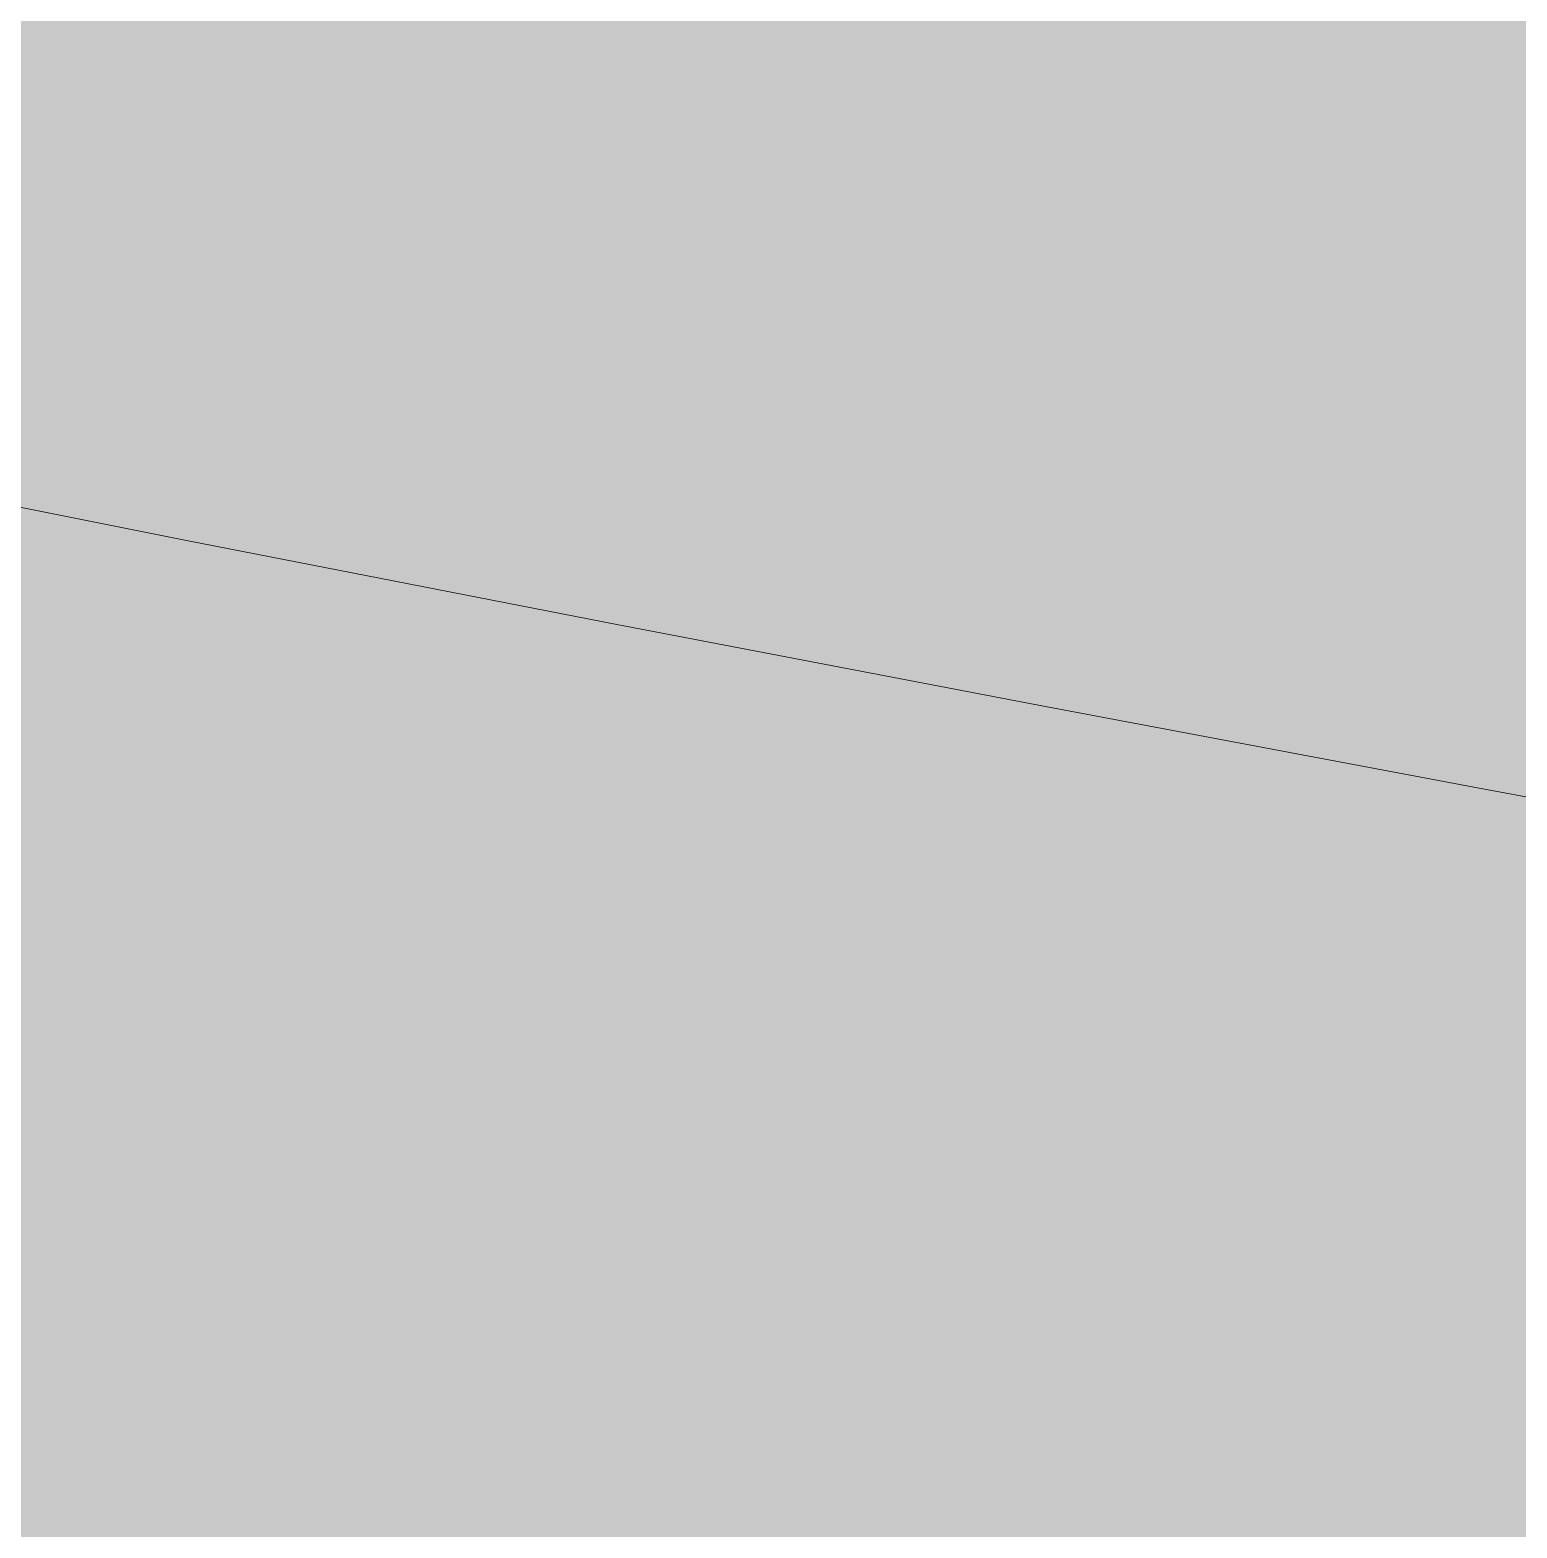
# Model space of a CAD drawing. Header units: millimetres. Extents: x 54605 to 109624, y -2609 to 12445.
# Drawn here: x 94215.784 to 94216.0212, y 8760.9029 to 8761.1419 of the extents above; entities that cross this region are included whole.
import ezdxf

# ---------------------------------------------------------------- set-up
doc = ezdxf.new("R2010")
doc.units = ezdxf.units.MM
doc.layers.add('M-EQPM', color=7, linetype='Continuous', lineweight=9)
doc.layers.add('Знаки', color=7, linetype='Continuous', lineweight=9)
doc.layers.add('M-EQPM-1', color=7, linetype='Continuous', lineweight=9, true_color=0xe6e6e6, transparency=0.7)

# ---------------------------------------------------------------- blocks, each defined once
blk = doc.blocks.new('radiator_prado_classic_z_tip_30_po exemplyaru - Classic Z Тип 30-500-V14-Развертка 3_07-3')
at = {"layer": 'M-EQPM-1'}
h = blk.add_hatch(color=256, dxfattribs=at)
h.paths.add_polyline_path([(-63363.17945, 8570), (-63363.17945, 8615.68548), (-63364.75899, 8616.33975), (-63366.83006, 8617.92893), (-63366.83006, 8615), (-63365.97125, 8614.96122), (-63365.97125, 8614.38951), (-63366.94401, 8614.29391), (-63366.94401, 8573.76457), (-63365.49999, 8572.32055)])
h.paths.add_polyline_path([(-63366.83006, 8632.07107), (-63364.75899, 8633.66025), (-63363.17945, 8634.31452), (-63363.17945, 8761.133), (-63364.93537, 8761.36417), (-63366.94401, 8762.19618), (-63366.94401, 8632.16049)])
h.paths.add_polyline_path([(-63366.94401, 8799.1692), (-63364.75899, 8800.02443), (-63363.17945, 8800.23238), (-63363.17945, 8915.68548), (-63364.75899, 8916.33975), (-63366.94401, 8917.83951), (-63366.94401, 8800.00121)])
h.paths.add_polyline_path([(-63366.83006, 8932.07107), (-63364.75899, 8933.66025), (-63363.17945, 8934.31452), (-63363.17945, 8990), (-63366.94401, 8986.23543), (-63366.94401, 8932.15838)])
blk = doc.blocks.new('Зашивка радиатора_ с перфорацией М5 - Зашивка радиатора_ с перфорацией М5-30945411-Развертка 3_07-3')
at = {"layer": 'Знаки'}
blk.add_arc((-63359.75899, 8780.68269), 20, 248.753721, 300, dxfattribs=at)

msp = doc.modelspace()

# ---------------------------------------------------------------- block references
at = {"layer": 'M-EQPM'}
msp.add_blockref('radiator_prado_classic_z_tip_30_po exemplyaru - Classic Z Тип 30-500-V14-Развертка 3_07-3', (157579.43792, 0), dxfattribs=at)
at = {"layer": 'Знаки'}
msp.add_blockref('Зашивка радиатора_ с перфорацией М5 - Зашивка радиатора_ с перфорацией М5-30945411-Развертка 3_07-3', (157579.43792, 0), dxfattribs=at)

doc.saveas('drawing.dxf')
